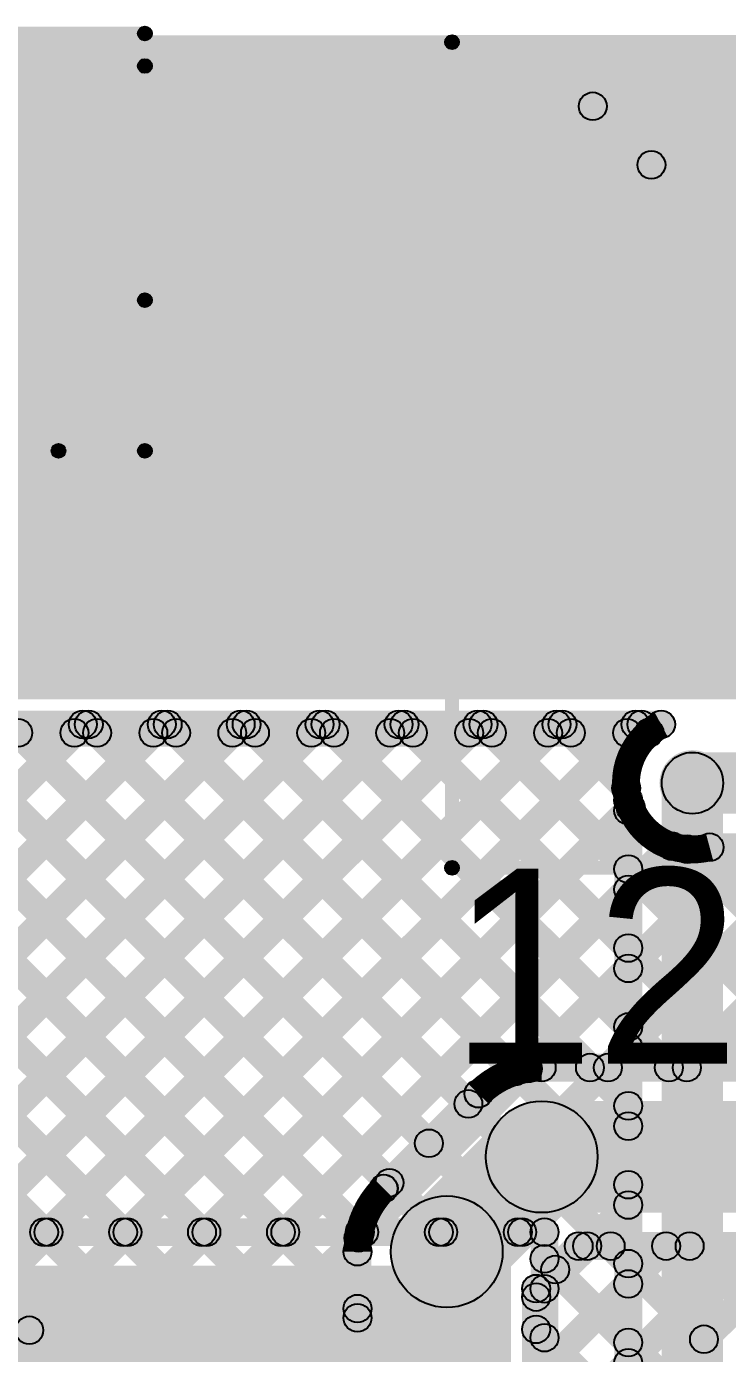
# Model space of a CAD drawing. Header units: millimetres. Extents: x -0.08 to 3.07, y -0.08 to 2.73.
# Drawn here: x 1.4534 to 1.7045, y 2.0845 to 2.5602 of the extents above; entities that cross this region are included whole.
import ezdxf

# ---------------------------------------------------------------- set-up
doc = ezdxf.new("R2010")
doc.units = ezdxf.units.MM
doc.header["$MEASUREMENT"] = 0
for name, color, linetype in [('BottomLayer', 5, 'Continuous'), ('BottomSolder', 6, 'Continuous'), ('PadHoleLayer', 156, 'Continuous'), ('TopLayer', 1, 'Continuous'), ('TopOverlay', 2, 'Continuous'), ('TopPaste', 8, 'Continuous'), ('TopSolder', 216, 'Continuous'), ('ViaHoleLayer', 16, 'Continuous')]:
    doc.layers.add(name, color=color, linetype=linetype)

# ---------------------------------------------------------------- blocks, each defined once
blk = doc.blocks.new('8_02A0_024200_6')
at = {"layer": 'TopLayer'}
blk.add_hatch(color=1, dxfattribs=at).paths.add_polyline_path([(-0.33268, -0.00719), (-0.27756, -0.00719), (-0.27756, -0.069), (-0.33268, -0.069)])
at = {"layer": 'TopOverlay'}
h = blk.add_hatch(color=2, dxfattribs=at)
edge = h.paths.add_edge_path()
edge.add_arc((-0.31496, 0.058), 0.0025, 0, 360)
h = blk.add_hatch(color=2, dxfattribs=at)
edge = h.paths.add_edge_path()
edge.add_arc((-0.31496, 0.058), 0.0025, 0, 360)
for points in [[(-0.31746, 0.058), (-0.31246, 0.058), (-0.31246, 0.004), (-0.31746, 0.004)], [(-0.284, 0.0605), (-0.284, 0.0555), (-0.31496, 0.0555), (-0.31496, 0.0605)], [(-0.31746, -0.07996), (-0.31246, -0.07996), (-0.31246, -0.09161), (-0.31746, -0.09161)], [(-0.24261, -0.08911), (-0.24261, -0.09411), (-0.31496, -0.09411), (-0.31496, -0.08911)]]:
    blk.add_hatch(color=2, dxfattribs=at).paths.add_polyline_path(points)
h = blk.add_hatch(color=2, dxfattribs=at)
edge = h.paths.add_edge_path()
edge.add_arc((-0.284, 0.058), 0.0025, 0, 360)
h = blk.add_hatch(color=2, dxfattribs=at)
edge = h.paths.add_edge_path()
edge.add_arc((-0.31496, 0.004), 0.0025, 0, 360)
h = blk.add_hatch(color=2, dxfattribs=at)
edge = h.paths.add_edge_path()
edge.add_arc((-0.31496, -0.07996), 0.0025, 0, 360)
h = blk.add_hatch(color=2, dxfattribs=at)
edge = h.paths.add_edge_path()
edge.add_arc((-0.31496, -0.09161), 0.0025, 0, 360)
h = blk.add_hatch(color=2, dxfattribs=at)
edge = h.paths.add_edge_path()
edge.add_arc((-0.31496, -0.09161), 0.0025, 0, 360)
at = {"layer": 'TopPaste'}
blk.add_hatch(color=8, dxfattribs=at).paths.add_polyline_path([(-0.33268, -0.00719), (-0.27756, -0.00719), (-0.27756, -0.069), (-0.33268, -0.069)])
at = {"layer": 'TopSolder'}
blk.add_hatch(color=216, dxfattribs=at).paths.add_polyline_path([(-0.33668, -0.00318), (-0.27356, -0.00318), (-0.27356, -0.073), (-0.33668, -0.073)])
at = {"layer": 'TopOverlay'}
for centre in [(-0.31496, 0.058), (-0.31496, 0.058), (-0.284, 0.058), (-0.31496, 0.004), (-0.31496, -0.07996), (-0.31496, -0.09161), (-0.31496, -0.09161)]:
    blk.add_circle(centre, 0.0025, dxfattribs=at)
blk = doc.blocks.new('WJ301V_5_0_3P_46')
at = {"layer": 'BottomLayer'}
h = blk.add_hatch(color=5, dxfattribs=at)
edge = h.paths.add_edge_path()
edge.add_arc((0.3937, 0), 0.04921, 0, 360)
at = {"layer": 'BottomSolder'}
h = blk.add_hatch(color=6, dxfattribs=at)
edge = h.paths.add_edge_path()
edge.add_arc((0.3937, 0), 0.05321, 0, 360)
at = {"layer": 'PadHoleLayer'}
h = blk.add_hatch(color=156, dxfattribs=at)
edge = h.paths.add_edge_path()
edge.add_arc((0.3937, 0), 0.02559, 0, 360)
at = {"layer": 'TopLayer'}
h = blk.add_hatch(color=1, dxfattribs=at)
edge = h.paths.add_edge_path()
edge.add_arc((0.3937, 0), 0.04921, 0, 360)
at = {"layer": 'TopOverlay'}
for points in [[(0.49213, 0.1625), (0.49213, 0.1575), (-0.122, 0.1575), (-0.122, 0.1625)], [(0.48963, 0.16), (0.49463, 0.16), (0.49463, -0.136), (0.48963, -0.136)], [(0.4207, -0.087), (0.4207, -0.097), (0.3677, -0.097), (0.3677, -0.087)], [(0.44524, -0.10946), (0.43817, -0.11654), (0.41717, -0.09554), (0.42424, -0.08846)], [(0.49213, -0.1335), (0.49213, -0.1385), (-0.122, -0.1385), (-0.122, -0.1335)]]:
    blk.add_hatch(color=2, dxfattribs=at).paths.add_polyline_path(points)
h = blk.add_hatch(color=2, dxfattribs=at)
edge = h.paths.add_edge_path()
edge.add_arc((0.49213, 0.16), 0.0025, 0, 360)
h = blk.add_hatch(color=2, dxfattribs=at)
edge = h.paths.add_edge_path()
edge.add_arc((0.49213, 0.16), 0.0025, 0, 360)
h = blk.add_hatch(color=2, dxfattribs=at)
edge = h.paths.add_edge_path()
edge.add_arc((0.4207, -0.092), 0.005, 0, 360)
h = blk.add_hatch(color=2, dxfattribs=at)
edge = h.paths.add_edge_path()
edge.add_arc((0.4207, -0.092), 0.005, 0, 360)
h = blk.add_hatch(color=2, dxfattribs=at)
edge = h.paths.add_edge_path()
edge.add_arc((0.4417, -0.113), 0.005, 0, 360)
h = blk.add_hatch(color=2, dxfattribs=at)
edge = h.paths.add_edge_path()
edge.add_arc((0.49213, -0.136), 0.0025, 0, 360)
h = blk.add_hatch(color=2, dxfattribs=at)
edge = h.paths.add_edge_path()
edge.add_arc((0.49213, -0.136), 0.0025, 0, 360)
at = {"layer": 'TopSolder'}
h = blk.add_hatch(color=216, dxfattribs=at)
edge = h.paths.add_edge_path()
edge.add_arc((0.3937, 0), 0.05321, 0, 360)
at = {"layer": 'TopOverlay'}
for centre, radius in [((0.49213, 0.16), 0.0025), ((0.49213, 0.16), 0.0025), ((0.4207, -0.092), 0.005), ((0.4207, -0.092), 0.005), ((0.4417, -0.113), 0.005), ((0.49213, -0.136), 0.0025), ((0.49213, -0.136), 0.0025)]:
    blk.add_circle(centre, radius, dxfattribs=at)

msp = doc.modelspace()

# ---------------------------------------------------------------- hatches: boundary and pattern name
at = {"layer": 'BottomLayer'}
for points in [[(1.417, 2.319), (1.832, 2.319), (1.832, 2.553), (1.417, 2.553)], [(1.28205, 2.38346), (1.28912, 2.39054), (1.57554, 2.10412), (1.56846, 2.09705)], [(1.31034, 2.38346), (1.31741, 2.39054), (1.57633, 2.13161), (1.56926, 2.12454)], [(1.27646, 2.36077), (1.28354, 2.36784), (1.57554, 2.07584), (1.56846, 2.06877)], [(1.405, 2.302), (1.405, 2.312), (1.67641, 2.312), (1.67641, 2.302)], [(1.35896, 2.1883), (1.35189, 2.19537), (1.46705, 2.31054), (1.47412, 2.30346)], [(1.3731, 2.17416), (1.36603, 2.18123), (1.49534, 2.31054), (1.50241, 2.30346)], [(1.38724, 2.16001), (1.38017, 2.16708), (1.52362, 2.31054), (1.53069, 2.30346)], [(1.40138, 2.14587), (1.39431, 2.15294), (1.55191, 2.31054), (1.55898, 2.30346)], [(1.41553, 2.13173), (1.40845, 2.1388), (1.58019, 2.31054), (1.58726, 2.30346)], [(1.41862, 2.30346), (1.42569, 2.31054), (1.58699, 2.14924), (1.57991, 2.14217)], [(1.42967, 2.11759), (1.4226, 2.12466), (1.60847, 2.31054), (1.61555, 2.30346)], [(1.44381, 2.10344), (1.43674, 2.11052), (1.63676, 2.31054), (1.64383, 2.30346)], [(1.4469, 2.30346), (1.45397, 2.31054), (1.60113, 2.16338), (1.59406, 2.15631)], [(1.45795, 2.0893), (1.45088, 2.09637), (1.66504, 2.31054), (1.67211, 2.30346)], [(1.47519, 2.30346), (1.48226, 2.31054), (1.61527, 2.17752), (1.6082, 2.17045)], [(1.50347, 2.30346), (1.51054, 2.31054), (1.632, 2.18908), (1.62493, 2.18201)], [(1.53176, 2.30346), (1.53883, 2.31054), (1.65883, 2.19054), (1.65176, 2.18346)], [(1.56004, 2.30346), (1.56711, 2.31054), (1.68711, 2.19054), (1.68004, 2.18346)], [(1.58833, 2.30346), (1.5954, 2.31054), (1.7154, 2.19054), (1.70833, 2.18346)], [(1.61661, 2.30346), (1.62368, 2.31054), (1.74368, 2.19054), (1.73661, 2.18346)], [(1.64489, 2.30346), (1.65197, 2.31054), (1.67179, 2.29071), (1.66472, 2.28363)], [(1.692, 2.278), (1.692, 2.3), (1.831, 2.3), (1.831, 2.278)], [(1.47209, 2.07516), (1.46502, 2.08223), (1.66639, 2.2836), (1.67346, 2.27653)], [(1.3465, 2.26244), (1.35357, 2.26951), (1.57569, 2.0474), (1.56862, 2.04033)], [(1.48624, 2.06102), (1.47917, 2.06809), (1.681, 2.26992), (1.68807, 2.26285)], [(1.63658, 2.18308), (1.62951, 2.19015), (1.7089, 2.26954), (1.71597, 2.26246)], [(1.66525, 2.18346), (1.65818, 2.19054), (1.73718, 2.26954), (1.74425, 2.26246)], [(1.69816, 2.261), (1.69816, 2.271), (1.759, 2.271), (1.759, 2.261)], [(1.69354, 2.18346), (1.68646, 2.19054), (1.76146, 2.26554), (1.76854, 2.25846)], [(1.68663, 2.26172), (1.69371, 2.26879), (1.77197, 2.19054), (1.76489, 2.18346)], [(1.34854, 2.23212), (1.35561, 2.23919), (1.59614, 1.99866), (1.58907, 1.99159)], [(1.34854, 2.20384), (1.35561, 2.21091), (1.74698, 1.81954), (1.73991, 1.81246)], [(1.34854, 2.19164), (1.35561, 2.19871), (1.73479, 1.81954), (1.72772, 1.81246)], [(1.638, 2.182), (1.638, 2.192), (2.06131, 2.192), (2.06131, 2.182)], [(1.58494, 2.14012), (1.57786, 2.14719), (1.61181, 2.18114), (1.61888, 2.17406)], [(1.638, 2.135), (1.638, 2.175), (2.07457, 2.175), (2.07457, 2.135)], [(1.61814, 2.10686), (1.58986, 2.13514), (1.62386, 2.16914), (1.65214, 2.14086)], [(1.50038, 2.04688), (1.49331, 2.05395), (1.56885, 2.12949), (1.57592, 2.12242)], [(1.63954, 2.04461), (1.63246, 2.05168), (1.70732, 2.12654), (1.71439, 2.11946)], [(1.63954, 2.10118), (1.63246, 2.10825), (1.65075, 2.12654), (1.65782, 2.11946)], [(1.63954, 2.10421), (1.63246, 2.11128), (1.64772, 2.12654), (1.65479, 2.11946)], [(1.63954, 2.0729), (1.63246, 2.07997), (1.67903, 2.12654), (1.6861, 2.11946)], [(1.65125, 2.118), (1.65125, 2.128), (2.07457, 2.128), (2.07457, 2.118)], [(1.65919, 2.11946), (1.66626, 2.12654), (1.69966, 2.09313), (1.69259, 2.08606)], [(1.68747, 2.11946), (1.69454, 2.12654), (1.71381, 2.10727), (1.70673, 2.1002)], [(1.577, 2.047), (1.567, 2.047), (1.567, 2.121), (1.577, 2.121)], [(1.624, 2.047), (1.584, 2.047), (1.584, 2.121), (1.624, 2.121)], [(1.63931, 2.11106), (1.64638, 2.11813), (1.68552, 2.07899), (1.67845, 2.07192)], [(1.62984, 2.01624), (1.62277, 2.02331), (1.7093, 2.10984), (1.71637, 2.10276)], [(1.641, 2.047), (1.631, 2.047), (1.631, 2.10775), (1.641, 2.10775)], [(1.51452, 2.03273), (1.50745, 2.03981), (1.56846, 2.10082), (1.57554, 2.09375)], [(1.63246, 2.08962), (1.63954, 2.09669), (1.67138, 2.06485), (1.66431, 2.05778)]]:
    msp.add_hatch(color=5, dxfattribs=at).paths.add_polyline_path(points)
h = msp.add_hatch(color=5, dxfattribs=at)
edge = h.paths.add_edge_path()
edge.add_arc((1.45044, 2.307), 0.005, 0, 360)
h = msp.add_hatch(color=5, dxfattribs=at)
edge = h.paths.add_edge_path()
edge.add_arc((1.47059, 2.307), 0.005, 0, 360)
h = msp.add_hatch(color=5, dxfattribs=at)
edge = h.paths.add_edge_path()
edge.add_arc((1.47872, 2.307), 0.005, 0, 360)
h = msp.add_hatch(color=5, dxfattribs=at)
edge = h.paths.add_edge_path()
edge.add_arc((1.49887, 2.307), 0.005, 0, 360)
h = msp.add_hatch(color=5, dxfattribs=at)
edge = h.paths.add_edge_path()
edge.add_arc((1.50701, 2.307), 0.005, 0, 360)
h = msp.add_hatch(color=5, dxfattribs=at)
edge = h.paths.add_edge_path()
edge.add_arc((1.52716, 2.307), 0.005, 0, 360)
h = msp.add_hatch(color=5, dxfattribs=at)
edge = h.paths.add_edge_path()
edge.add_arc((1.53529, 2.307), 0.005, 0, 360)
h = msp.add_hatch(color=5, dxfattribs=at)
edge = h.paths.add_edge_path()
edge.add_arc((1.55544, 2.307), 0.005, 0, 360)
h = msp.add_hatch(color=5, dxfattribs=at)
edge = h.paths.add_edge_path()
edge.add_arc((1.56358, 2.307), 0.005, 0, 360)
h = msp.add_hatch(color=5, dxfattribs=at)
edge = h.paths.add_edge_path()
edge.add_arc((1.58373, 2.307), 0.005, 0, 360)
h = msp.add_hatch(color=5, dxfattribs=at)
edge = h.paths.add_edge_path()
edge.add_arc((1.59186, 2.307), 0.005, 0, 360)
h = msp.add_hatch(color=5, dxfattribs=at)
edge = h.paths.add_edge_path()
edge.add_arc((1.61201, 2.307), 0.005, 0, 360)
h = msp.add_hatch(color=5, dxfattribs=at)
edge = h.paths.add_edge_path()
edge.add_arc((1.62015, 2.307), 0.005, 0, 360)
h = msp.add_hatch(color=5, dxfattribs=at)
edge = h.paths.add_edge_path()
edge.add_arc((1.64029, 2.307), 0.005, 0, 360)
h = msp.add_hatch(color=5, dxfattribs=at)
edge = h.paths.add_edge_path()
edge.add_arc((1.64843, 2.307), 0.005, 0, 360)
h = msp.add_hatch(color=5, dxfattribs=at)
edge = h.paths.add_edge_path()
edge.add_arc((1.66858, 2.307), 0.005, 0, 360)
h = msp.add_hatch(color=5, dxfattribs=at)
edge = h.paths.add_edge_path()
edge.add_arc((1.67641, 2.307), 0.005, 0, 360)
h = msp.add_hatch(color=5, dxfattribs=at)
edge = h.paths.add_edge_path()
edge.add_arc((1.67641, 2.307), 0.005, 0, 360)
h = msp.add_hatch(color=5, dxfattribs=at)
edge = h.paths.add_edge_path()
edge.add_arc((1.692, 2.289), 0.01181, 0, 360)
h = msp.add_hatch(color=5, dxfattribs=at)
edge = h.paths.add_edge_path()
edge.add_arc((1.692, 2.289), 0.011, 0, 360)
h = msp.add_hatch(color=5, dxfattribs=at)
edge = h.paths.add_edge_path()
edge.add_arc((1.66826, 2.28717), 0.005, 0, 360)
h = msp.add_hatch(color=5, dxfattribs=at)
edge = h.paths.add_edge_path()
edge.add_arc((1.66993, 2.28007), 0.005, 0, 360)
h = msp.add_hatch(color=5, dxfattribs=at)
edge = h.paths.add_edge_path()
edge.add_arc((1.68454, 2.26639), 0.005, 0, 360)
h = msp.add_hatch(color=5, dxfattribs=at)
edge = h.paths.add_edge_path()
edge.add_arc((1.69017, 2.26526), 0.005, 0, 360)
h = msp.add_hatch(color=5, dxfattribs=at)
edge = h.paths.add_edge_path()
edge.add_arc((1.69816, 2.266), 0.005, 0, 360)
h = msp.add_hatch(color=5, dxfattribs=at)
edge = h.paths.add_edge_path()
edge.add_arc((1.69816, 2.266), 0.005, 0, 360)
h = msp.add_hatch(color=5, dxfattribs=at)
edge = h.paths.add_edge_path()
edge.add_arc((1.62846, 2.18555), 0.005, 0, 360)
h = msp.add_hatch(color=5, dxfattribs=at)
edge = h.paths.add_edge_path()
edge.add_arc((1.63305, 2.18661), 0.005, 0, 360)
h = msp.add_hatch(color=5, dxfattribs=at)
edge = h.paths.add_edge_path()
edge.add_arc((1.638, 2.187), 0.005, 0, 360)
h = msp.add_hatch(color=5, dxfattribs=at)
edge = h.paths.add_edge_path()
edge.add_arc((1.638, 2.187), 0.005, 0, 360)
h = msp.add_hatch(color=5, dxfattribs=at)
edge = h.paths.add_edge_path()
edge.add_arc((1.638, 2.187), 0.005, 0, 360)
h = msp.add_hatch(color=5, dxfattribs=at)
edge = h.paths.add_edge_path()
edge.add_arc((1.65529, 2.187), 0.005, 0, 360)
h = msp.add_hatch(color=5, dxfattribs=at)
edge = h.paths.add_edge_path()
edge.add_arc((1.66172, 2.187), 0.005, 0, 360)
h = msp.add_hatch(color=5, dxfattribs=at)
edge = h.paths.add_edge_path()
edge.add_arc((1.68358, 2.187), 0.005, 0, 360)
h = msp.add_hatch(color=5, dxfattribs=at)
edge = h.paths.add_edge_path()
edge.add_arc((1.69, 2.187), 0.005, 0, 360)
h = msp.add_hatch(color=5, dxfattribs=at)
edge = h.paths.add_edge_path()
edge.add_arc((1.61173, 2.17399), 0.005, 0, 360)
h = msp.add_hatch(color=5, dxfattribs=at)
edge = h.paths.add_edge_path()
edge.add_arc((1.61534, 2.1776), 0.005, 0, 360)
h = msp.add_hatch(color=5, dxfattribs=at)
edge = h.paths.add_edge_path()
edge.add_arc((1.61534, 2.1776), 0.005, 0, 360)
h = msp.add_hatch(color=5, dxfattribs=at)
edge = h.paths.add_edge_path()
edge.add_arc((1.61537, 2.17763), 0.005, 0, 360)
h = msp.add_hatch(color=5, dxfattribs=at)
edge = h.paths.add_edge_path()
edge.add_arc((1.638, 2.155), 0.02, 0, 360)
h = msp.add_hatch(color=5, dxfattribs=at)
edge = h.paths.add_edge_path()
edge.add_arc((1.638, 2.155), 0.02, 0, 360)
h = msp.add_hatch(color=5, dxfattribs=at)
edge = h.paths.add_edge_path()
edge.add_arc((1.59759, 2.15985), 0.005, 0, 360)
h = msp.add_hatch(color=5, dxfattribs=at)
edge = h.paths.add_edge_path()
edge.add_arc((1.58345, 2.1457), 0.005, 0, 360)
h = msp.add_hatch(color=5, dxfattribs=at)
edge = h.paths.add_edge_path()
edge.add_arc((1.58137, 2.14363), 0.005, 0, 360)
h = msp.add_hatch(color=5, dxfattribs=at)
edge = h.paths.add_edge_path()
edge.add_arc((1.5814, 2.14366), 0.005, 0, 360)
h = msp.add_hatch(color=5, dxfattribs=at)
edge = h.paths.add_edge_path()
edge.add_arc((1.5814, 2.14366), 0.005, 0, 360)
h = msp.add_hatch(color=5, dxfattribs=at)
edge = h.paths.add_edge_path()
edge.add_arc((1.604, 2.121), 0.02, 0, 360)
h = msp.add_hatch(color=5, dxfattribs=at)
edge = h.paths.add_edge_path()
edge.add_arc((1.604, 2.121), 0.02, 0, 360)
h = msp.add_hatch(color=5, dxfattribs=at)
edge = h.paths.add_edge_path()
edge.add_arc((1.57279, 2.12808), 0.005, 0, 360)
h = msp.add_hatch(color=5, dxfattribs=at)
edge = h.paths.add_edge_path()
edge.add_arc((1.57239, 2.12595), 0.005, 0, 360)
h = msp.add_hatch(color=5, dxfattribs=at)
edge = h.paths.add_edge_path()
edge.add_arc((1.65125, 2.123), 0.005, 0, 360)
h = msp.add_hatch(color=5, dxfattribs=at)
edge = h.paths.add_edge_path()
edge.add_arc((1.65125, 2.123), 0.005, 0, 360)
h = msp.add_hatch(color=5, dxfattribs=at)
edge = h.paths.add_edge_path()
edge.add_arc((1.65428, 2.123), 0.005, 0, 360)
h = msp.add_hatch(color=5, dxfattribs=at)
edge = h.paths.add_edge_path()
edge.add_arc((1.66272, 2.123), 0.005, 0, 360)
h = msp.add_hatch(color=5, dxfattribs=at)
edge = h.paths.add_edge_path()
edge.add_arc((1.68257, 2.123), 0.005, 0, 360)
h = msp.add_hatch(color=5, dxfattribs=at)
edge = h.paths.add_edge_path()
edge.add_arc((1.69101, 2.123), 0.005, 0, 360)
h = msp.add_hatch(color=5, dxfattribs=at)
edge = h.paths.add_edge_path()
edge.add_arc((1.572, 2.121), 0.005, 0, 360)
h = msp.add_hatch(color=5, dxfattribs=at)
edge = h.paths.add_edge_path()
edge.add_arc((1.572, 2.121), 0.005, 0, 360)
h = msp.add_hatch(color=5, dxfattribs=at)
edge = h.paths.add_edge_path()
edge.add_arc((1.572, 2.121), 0.005, 0, 360)
h = msp.add_hatch(color=5, dxfattribs=at)
edge = h.paths.add_edge_path()
edge.add_arc((1.64285, 2.11459), 0.005, 0, 360)
h = msp.add_hatch(color=5, dxfattribs=at)
edge = h.paths.add_edge_path()
edge.add_arc((1.636, 2.10775), 0.005, 0, 360)
h = msp.add_hatch(color=5, dxfattribs=at)
edge = h.paths.add_edge_path()
edge.add_arc((1.636, 2.10775), 0.005, 0, 360)
h = msp.add_hatch(color=5, dxfattribs=at)
edge = h.paths.add_edge_path()
edge.add_arc((1.636, 2.10472), 0.005, 0, 360)
h = msp.add_hatch(color=5, dxfattribs=at)
edge = h.paths.add_edge_path()
edge.add_arc((1.572, 2.10059), 0.005, 0, 360)
h = msp.add_hatch(color=5, dxfattribs=at)
edge = h.paths.add_edge_path()
edge.add_arc((1.608, 2.092), 0.01181, 0, 360)
h = msp.add_hatch(color=5, dxfattribs=at)
edge = h.paths.add_edge_path()
edge.add_arc((1.45442, 2.09284), 0.005, 0, 360)
h = msp.add_hatch(color=5, dxfattribs=at)
edge = h.paths.add_edge_path()
edge.add_arc((1.572, 2.09728), 0.005, 0, 360)
h = msp.add_hatch(color=5, dxfattribs=at)
edge = h.paths.add_edge_path()
edge.add_arc((1.636, 2.09316), 0.005, 0, 360)
h = msp.add_hatch(color=5, dxfattribs=at)
edge = h.paths.add_edge_path()
edge.add_arc((1.69613, 2.0896), 0.005, 0, 360)
at = {"layer": 'TopLayer'}
for points in [[(0.767, 2.48), (1.835, 2.48), (1.835, 2.557), (0.767, 2.557)], [(1.36243, 2.322), (1.835, 2.322), (1.835, 2.486), (1.36243, 2.486)], [(1.32341, 2.12446), (1.31634, 2.13154), (1.49834, 2.31354), (1.50541, 2.30646)], [(1.35091, 2.18025), (1.34383, 2.18732), (1.47005, 2.31354), (1.47712, 2.30646)], [(1.35169, 2.12446), (1.34462, 2.13154), (1.52662, 2.31354), (1.53369, 2.30646)], [(1.35043, 2.305), (1.35043, 2.315), (1.68078, 2.315), (1.68078, 2.305)], [(1.35905, 2.30646), (1.36612, 2.31354), (1.54812, 2.13154), (1.54105, 2.12446)], [(1.37998, 2.12446), (1.37291, 2.13154), (1.55491, 2.31354), (1.56198, 2.30646)], [(1.38734, 2.30646), (1.39441, 2.31354), (1.57641, 2.13154), (1.56934, 2.12446)], [(1.40826, 2.12446), (1.40119, 2.13154), (1.58319, 2.31354), (1.59026, 2.30646)], [(1.41562, 2.30646), (1.42269, 2.31354), (1.60469, 2.13154), (1.59762, 2.12446)], [(1.43655, 2.12446), (1.42947, 2.13154), (1.61147, 2.31354), (1.61855, 2.30646)], [(1.4439, 2.30646), (1.45097, 2.31354), (1.63297, 2.13154), (1.6259, 2.12446)], [(1.46483, 2.12446), (1.45776, 2.13154), (1.63976, 2.31354), (1.64683, 2.30646)], [(1.47219, 2.30646), (1.47926, 2.31354), (1.67254, 2.12026), (1.66546, 2.11319)], [(1.49311, 2.12446), (1.48604, 2.13154), (1.66804, 2.31354), (1.67511, 2.30646)], [(1.50047, 2.30646), (1.50754, 2.31354), (1.67254, 2.14854), (1.66546, 2.14147)], [(1.52876, 2.30646), (1.53583, 2.31354), (1.67254, 2.17683), (1.66546, 2.16976)], [(1.55704, 2.30646), (1.56411, 2.31354), (1.67254, 2.20511), (1.66546, 2.19804)], [(1.58533, 2.30646), (1.5924, 2.31354), (1.67254, 2.2334), (1.66546, 2.22633)], [(1.61361, 2.30646), (1.62068, 2.31354), (1.67254, 2.26168), (1.66546, 2.25461)], [(1.64189, 2.30646), (1.64897, 2.31354), (1.67179, 2.29071), (1.66472, 2.28363)], [(1.67018, 2.30646), (1.67725, 2.31354), (1.68011, 2.31067), (1.67304, 2.3036)], [(1.34383, 2.2934), (1.35091, 2.30047), (1.51984, 2.13154), (1.51277, 2.12446)], [(1.703, 1.904), (1.681, 1.904), (1.681, 2.289), (1.703, 2.289)], [(1.5214, 2.12446), (1.51433, 2.13154), (1.66546, 2.28267), (1.67254, 2.2756)], [(1.674, 1.91353), (1.664, 1.91353), (1.664, 2.28284), (1.674, 2.28284)], [(1.34383, 2.26511), (1.35091, 2.27218), (1.49155, 2.13154), (1.48448, 2.12446)], [(1.54968, 2.12446), (1.54261, 2.13154), (1.66546, 2.25439), (1.67254, 2.24732)], [(1.34383, 2.23683), (1.35091, 2.2439), (1.46327, 2.13154), (1.4562, 2.12446)], [(1.57797, 2.12446), (1.5709, 2.13154), (1.66546, 2.2261), (1.67254, 2.21903)], [(1.60625, 2.12446), (1.59918, 2.13154), (1.66546, 2.19782), (1.67254, 2.19075)], [(1.63454, 2.12446), (1.62746, 2.13154), (1.66546, 2.16954), (1.67254, 2.16246)], [(1.64254, 2.10418), (1.63546, 2.11125), (1.66546, 2.14125), (1.67254, 2.13418)], [(1.022, 2.123), (1.022, 2.133), (1.639, 2.133), (1.639, 2.123)], [(1.644, 2.01724), (1.634, 2.01724), (1.634, 2.128), (1.644, 2.128)], [(1.63546, 2.1149), (1.64254, 2.12197), (1.67254, 2.09197), (1.66546, 2.0849)], [(1.627, 2.116), (0.98951, 2.116), (0.98951, 2.02924), (1.627, 2.02924)], [(1.64254, 2.0759), (1.63546, 2.08297), (1.66546, 2.11297), (1.67254, 2.1059)], [(1.63546, 2.08662), (1.64254, 2.09369), (1.67254, 2.06369), (1.66546, 2.05662)], [(1.64254, 2.04761), (1.63546, 2.05468), (1.66546, 2.08468), (1.67254, 2.07761)]]:
    msp.add_hatch(color=1, dxfattribs=at).paths.add_polyline_path(points)
h = msp.add_hatch(color=1, dxfattribs=at)
edge = h.paths.add_edge_path()
edge.add_arc((1.47359, 2.31), 0.005, 0, 360)
h = msp.add_hatch(color=1, dxfattribs=at)
edge = h.paths.add_edge_path()
edge.add_arc((1.47572, 2.31), 0.005, 0, 360)
h = msp.add_hatch(color=1, dxfattribs=at)
edge = h.paths.add_edge_path()
edge.add_arc((1.50187, 2.31), 0.005, 0, 360)
h = msp.add_hatch(color=1, dxfattribs=at)
edge = h.paths.add_edge_path()
edge.add_arc((1.50401, 2.31), 0.005, 0, 360)
h = msp.add_hatch(color=1, dxfattribs=at)
edge = h.paths.add_edge_path()
edge.add_arc((1.53016, 2.31), 0.005, 0, 360)
h = msp.add_hatch(color=1, dxfattribs=at)
edge = h.paths.add_edge_path()
edge.add_arc((1.53229, 2.31), 0.005, 0, 360)
h = msp.add_hatch(color=1, dxfattribs=at)
edge = h.paths.add_edge_path()
edge.add_arc((1.55844, 2.31), 0.005, 0, 360)
h = msp.add_hatch(color=1, dxfattribs=at)
edge = h.paths.add_edge_path()
edge.add_arc((1.56058, 2.31), 0.005, 0, 360)
h = msp.add_hatch(color=1, dxfattribs=at)
edge = h.paths.add_edge_path()
edge.add_arc((1.58673, 2.31), 0.005, 0, 360)
h = msp.add_hatch(color=1, dxfattribs=at)
edge = h.paths.add_edge_path()
edge.add_arc((1.58886, 2.31), 0.005, 0, 360)
h = msp.add_hatch(color=1, dxfattribs=at)
edge = h.paths.add_edge_path()
edge.add_arc((1.61501, 2.31), 0.005, 0, 360)
h = msp.add_hatch(color=1, dxfattribs=at)
edge = h.paths.add_edge_path()
edge.add_arc((1.61715, 2.31), 0.005, 0, 360)
h = msp.add_hatch(color=1, dxfattribs=at)
edge = h.paths.add_edge_path()
edge.add_arc((1.64329, 2.31), 0.005, 0, 360)
h = msp.add_hatch(color=1, dxfattribs=at)
edge = h.paths.add_edge_path()
edge.add_arc((1.64543, 2.31), 0.005, 0, 360)
h = msp.add_hatch(color=1, dxfattribs=at)
edge = h.paths.add_edge_path()
edge.add_arc((1.67158, 2.31), 0.005, 0, 360)
h = msp.add_hatch(color=1, dxfattribs=at)
edge = h.paths.add_edge_path()
edge.add_arc((1.67371, 2.31), 0.005, 0, 360)
h = msp.add_hatch(color=1, dxfattribs=at)
edge = h.paths.add_edge_path()
edge.add_arc((1.67657, 2.30714), 0.005, 0, 360)
h = msp.add_hatch(color=1, dxfattribs=at)
edge = h.paths.add_edge_path()
edge.add_arc((1.68078, 2.31), 0.005, 0, 360)
h = msp.add_hatch(color=1, dxfattribs=at)
edge = h.paths.add_edge_path()
edge.add_arc((1.68078, 2.31), 0.005, 0, 360)
h = msp.add_hatch(color=1, dxfattribs=at)
edge = h.paths.add_edge_path()
edge.add_arc((1.692, 2.289), 0.01181, 0, 360)
h = msp.add_hatch(color=1, dxfattribs=at)
edge = h.paths.add_edge_path()
edge.add_arc((1.692, 2.289), 0.011, 0, 360)
h = msp.add_hatch(color=1, dxfattribs=at)
edge = h.paths.add_edge_path()
edge.add_arc((1.66826, 2.28717), 0.005, 0, 360)
h = msp.add_hatch(color=1, dxfattribs=at)
edge = h.paths.add_edge_path()
edge.add_arc((1.669, 2.28284), 0.005, 0, 360)
h = msp.add_hatch(color=1, dxfattribs=at)
edge = h.paths.add_edge_path()
edge.add_arc((1.669, 2.28284), 0.005, 0, 360)
h = msp.add_hatch(color=1, dxfattribs=at)
edge = h.paths.add_edge_path()
edge.add_arc((1.669, 2.27914), 0.005, 0, 360)
h = msp.add_hatch(color=1, dxfattribs=at)
edge = h.paths.add_edge_path()
edge.add_arc((1.669, 2.25815), 0.005, 0, 360)
h = msp.add_hatch(color=1, dxfattribs=at)
edge = h.paths.add_edge_path()
edge.add_arc((1.669, 2.25085), 0.005, 0, 360)
h = msp.add_hatch(color=1, dxfattribs=at)
edge = h.paths.add_edge_path()
edge.add_arc((1.669, 2.22986), 0.005, 0, 360)
h = msp.add_hatch(color=1, dxfattribs=at)
edge = h.paths.add_edge_path()
edge.add_arc((1.669, 2.22257), 0.005, 0, 360)
h = msp.add_hatch(color=1, dxfattribs=at)
edge = h.paths.add_edge_path()
edge.add_arc((1.669, 2.20158), 0.005, 0, 360)
h = msp.add_hatch(color=1, dxfattribs=at)
edge = h.paths.add_edge_path()
edge.add_arc((1.669, 2.19428), 0.005, 0, 360)
h = msp.add_hatch(color=1, dxfattribs=at)
edge = h.paths.add_edge_path()
edge.add_arc((1.669, 2.17329), 0.005, 0, 360)
h = msp.add_hatch(color=1, dxfattribs=at)
edge = h.paths.add_edge_path()
edge.add_arc((1.669, 2.166), 0.005, 0, 360)
h = msp.add_hatch(color=1, dxfattribs=at)
edge = h.paths.add_edge_path()
edge.add_arc((1.669, 2.14501), 0.005, 0, 360)
h = msp.add_hatch(color=1, dxfattribs=at)
edge = h.paths.add_edge_path()
edge.add_arc((1.669, 2.13772), 0.005, 0, 360)
h = msp.add_hatch(color=1, dxfattribs=at)
edge = h.paths.add_edge_path()
edge.add_arc((1.45973, 2.128), 0.005, 0, 360)
h = msp.add_hatch(color=1, dxfattribs=at)
edge = h.paths.add_edge_path()
edge.add_arc((1.46129, 2.128), 0.005, 0, 360)
h = msp.add_hatch(color=1, dxfattribs=at)
edge = h.paths.add_edge_path()
edge.add_arc((1.48802, 2.128), 0.005, 0, 360)
h = msp.add_hatch(color=1, dxfattribs=at)
edge = h.paths.add_edge_path()
edge.add_arc((1.48958, 2.128), 0.005, 0, 360)
h = msp.add_hatch(color=1, dxfattribs=at)
edge = h.paths.add_edge_path()
edge.add_arc((1.5163, 2.128), 0.005, 0, 360)
h = msp.add_hatch(color=1, dxfattribs=at)
edge = h.paths.add_edge_path()
edge.add_arc((1.51786, 2.128), 0.005, 0, 360)
h = msp.add_hatch(color=1, dxfattribs=at)
edge = h.paths.add_edge_path()
edge.add_arc((1.54459, 2.128), 0.005, 0, 360)
h = msp.add_hatch(color=1, dxfattribs=at)
edge = h.paths.add_edge_path()
edge.add_arc((1.54615, 2.128), 0.005, 0, 360)
h = msp.add_hatch(color=1, dxfattribs=at)
edge = h.paths.add_edge_path()
edge.add_arc((1.57287, 2.128), 0.005, 0, 360)
h = msp.add_hatch(color=1, dxfattribs=at)
edge = h.paths.add_edge_path()
edge.add_arc((1.57443, 2.128), 0.005, 0, 360)
h = msp.add_hatch(color=1, dxfattribs=at)
edge = h.paths.add_edge_path()
edge.add_arc((1.60116, 2.128), 0.005, 0, 360)
h = msp.add_hatch(color=1, dxfattribs=at)
edge = h.paths.add_edge_path()
edge.add_arc((1.60272, 2.128), 0.005, 0, 360)
h = msp.add_hatch(color=1, dxfattribs=at)
edge = h.paths.add_edge_path()
edge.add_arc((1.62944, 2.128), 0.005, 0, 360)
h = msp.add_hatch(color=1, dxfattribs=at)
edge = h.paths.add_edge_path()
edge.add_arc((1.631, 2.128), 0.005, 0, 360)
h = msp.add_hatch(color=1, dxfattribs=at)
edge = h.paths.add_edge_path()
edge.add_arc((1.639, 2.128), 0.005, 0, 360)
h = msp.add_hatch(color=1, dxfattribs=at)
edge = h.paths.add_edge_path()
edge.add_arc((1.639, 2.128), 0.005, 0, 360)
h = msp.add_hatch(color=1, dxfattribs=at)
edge = h.paths.add_edge_path()
edge.add_arc((1.639, 2.11844), 0.005, 0, 360)
h = msp.add_hatch(color=1, dxfattribs=at)
edge = h.paths.add_edge_path()
edge.add_arc((1.669, 2.11672), 0.005, 0, 360)
h = msp.add_hatch(color=1, dxfattribs=at)
edge = h.paths.add_edge_path()
edge.add_arc((1.639, 2.10772), 0.005, 0, 360)
h = msp.add_hatch(color=1, dxfattribs=at)
edge = h.paths.add_edge_path()
edge.add_arc((1.669, 2.10943), 0.005, 0, 360)
h = msp.add_hatch(color=1, dxfattribs=at)
edge = h.paths.add_edge_path()
edge.add_arc((1.608, 2.092), 0.01181, 0, 360)
h = msp.add_hatch(color=1, dxfattribs=at)
edge = h.paths.add_edge_path()
edge.add_arc((1.639, 2.09016), 0.005, 0, 360)
h = msp.add_hatch(color=1, dxfattribs=at)
edge = h.paths.add_edge_path()
edge.add_arc((1.669, 2.08844), 0.005, 0, 360)
h = msp.add_hatch(color=1, dxfattribs=at)
edge = h.paths.add_edge_path()
edge.add_arc((1.669, 2.08115), 0.005, 0, 360)
at = {"layer": 'ViaHoleLayer'}
h = msp.add_hatch(color=16, dxfattribs=at)
edge = h.paths.add_edge_path()
edge.add_arc((1.692, 2.289), 0.00591, 0, 360)
h = msp.add_hatch(color=16, dxfattribs=at)
edge = h.paths.add_edge_path()
edge.add_arc((1.608, 2.092), 0.00591, 0, 360)

# ---------------------------------------------------------------- linework, layer by layer
at = {"layer": 'BottomLayer', "const_width": 0.01}
for points in [[(1.69816, 2.266, -0.796188), (1.67641, 2.307)], [(1.61534, 2.1776, -0.199231), (1.638, 2.187)], [(1.61537, 2.17763, -0.198912), (1.638, 2.187)], [(1.572, 2.121, -0.199231), (1.5814, 2.14366)], [(1.572, 2.121, -0.198912), (1.58137, 2.14363)]]:
    msp.add_lwpolyline(points, format="xyb", dxfattribs=at)
at = {"layer": 'BottomLayer'}
for centre, radius in [((1.45044, 2.307), 0.005), ((1.47059, 2.307), 0.005), ((1.47872, 2.307), 0.005), ((1.49887, 2.307), 0.005), ((1.50701, 2.307), 0.005), ((1.52716, 2.307), 0.005), ((1.53529, 2.307), 0.005), ((1.55544, 2.307), 0.005), ((1.56358, 2.307), 0.005), ((1.58373, 2.307), 0.005), ((1.59186, 2.307), 0.005), ((1.61201, 2.307), 0.005), ((1.62015, 2.307), 0.005), ((1.64029, 2.307), 0.005), ((1.64843, 2.307), 0.005), ((1.66858, 2.307), 0.005), ((1.67641, 2.307), 0.005), ((1.67641, 2.307), 0.005), ((1.692, 2.289), 0.011), ((1.66826, 2.28717), 0.005), ((1.66993, 2.28007), 0.005), ((1.68454, 2.26639), 0.005), ((1.69017, 2.26526), 0.005), ((1.69816, 2.266), 0.005), ((1.69816, 2.266), 0.005), ((1.62846, 2.18555), 0.005), ((1.63305, 2.18661), 0.005), ((1.638, 2.187), 0.005), ((1.638, 2.187), 0.005), ((1.638, 2.187), 0.005), ((1.65529, 2.187), 0.005), ((1.66172, 2.187), 0.005), ((1.68358, 2.187), 0.005), ((1.69, 2.187), 0.005), ((1.61173, 2.17399), 0.005), ((1.61534, 2.1776), 0.005), ((1.61534, 2.1776), 0.005), ((1.61537, 2.17763), 0.005), ((1.638, 2.155), 0.02), ((1.638, 2.155), 0.02), ((1.59759, 2.15985), 0.005), ((1.58345, 2.1457), 0.005), ((1.58137, 2.14363), 0.005), ((1.5814, 2.14366), 0.005), ((1.5814, 2.14366), 0.005), ((1.604, 2.121), 0.02), ((1.604, 2.121), 0.02), ((1.57279, 2.12808), 0.005), ((1.57239, 2.12595), 0.005), ((1.65125, 2.123), 0.005), ((1.65125, 2.123), 0.005), ((1.65428, 2.123), 0.005), ((1.66272, 2.123), 0.005), ((1.68257, 2.123), 0.005), ((1.69101, 2.123), 0.005), ((1.572, 2.121), 0.005), ((1.572, 2.121), 0.005), ((1.572, 2.121), 0.005), ((1.64285, 2.11459), 0.005), ((1.636, 2.10775), 0.005), ((1.636, 2.10775), 0.005), ((1.636, 2.10472), 0.005), ((1.572, 2.10059), 0.005), ((1.45442, 2.09284), 0.005), ((1.572, 2.09728), 0.005), ((1.636, 2.09316), 0.005), ((1.69613, 2.0896), 0.005)]:
    msp.add_circle(centre, radius, dxfattribs=at)
at = {"layer": 'TopLayer', "const_width": 0.01}
msp.add_lwpolyline([(1.669, 2.28284, -0.348603), (1.68078, 2.31)], format="xyb", dxfattribs=at)
at = {"layer": 'TopLayer'}
for centre, radius in [((1.47359, 2.31), 0.005), ((1.47572, 2.31), 0.005), ((1.50187, 2.31), 0.005), ((1.50401, 2.31), 0.005), ((1.53016, 2.31), 0.005), ((1.53229, 2.31), 0.005), ((1.55844, 2.31), 0.005), ((1.56058, 2.31), 0.005), ((1.58673, 2.31), 0.005), ((1.58886, 2.31), 0.005), ((1.61501, 2.31), 0.005), ((1.61715, 2.31), 0.005), ((1.64329, 2.31), 0.005), ((1.64543, 2.31), 0.005), ((1.67158, 2.31), 0.005), ((1.67371, 2.31), 0.005), ((1.67657, 2.30714), 0.005), ((1.68078, 2.31), 0.005), ((1.68078, 2.31), 0.005), ((1.692, 2.289), 0.011), ((1.66826, 2.28717), 0.005), ((1.669, 2.28284), 0.005), ((1.669, 2.28284), 0.005), ((1.669, 2.27914), 0.005), ((1.669, 2.25815), 0.005), ((1.669, 2.25085), 0.005), ((1.669, 2.22986), 0.005), ((1.669, 2.22257), 0.005), ((1.669, 2.20158), 0.005), ((1.669, 2.19428), 0.005), ((1.669, 2.17329), 0.005), ((1.669, 2.166), 0.005), ((1.669, 2.14501), 0.005), ((1.669, 2.13772), 0.005), ((1.45973, 2.128), 0.005), ((1.46129, 2.128), 0.005), ((1.48802, 2.128), 0.005), ((1.48958, 2.128), 0.005), ((1.5163, 2.128), 0.005), ((1.51786, 2.128), 0.005), ((1.54459, 2.128), 0.005), ((1.54615, 2.128), 0.005), ((1.57287, 2.128), 0.005), ((1.57443, 2.128), 0.005), ((1.60116, 2.128), 0.005), ((1.60272, 2.128), 0.005), ((1.62944, 2.128), 0.005), ((1.631, 2.128), 0.005), ((1.639, 2.128), 0.005), ((1.639, 2.128), 0.005), ((1.639, 2.11844), 0.005), ((1.669, 2.11672), 0.005), ((1.639, 2.10772), 0.005), ((1.669, 2.10943), 0.005), ((1.639, 2.09016), 0.005), ((1.669, 2.08844), 0.005), ((1.669, 2.08115), 0.005)]:
    msp.add_circle(centre, radius, dxfattribs=at)

# ---------------------------------------------------------------- block references
at = {"rotation": 180}
for name, p in [('8_02A0_024200_6', (1.1809, 2.46609)), ('WJ301V_5_0_3P_46', (2.098, 2.41862))]:
    msp.add_blockref(name, p, dxfattribs=at)

# ---------------------------------------------------------------- texts
at = {"layer": 'TopOverlay'}
msp.add_text('12V_INPUT', height=0.07, rotation=360, dxfattribs=at).set_placement((1.605, 2.18836))

doc.saveas('drawing.dxf')
